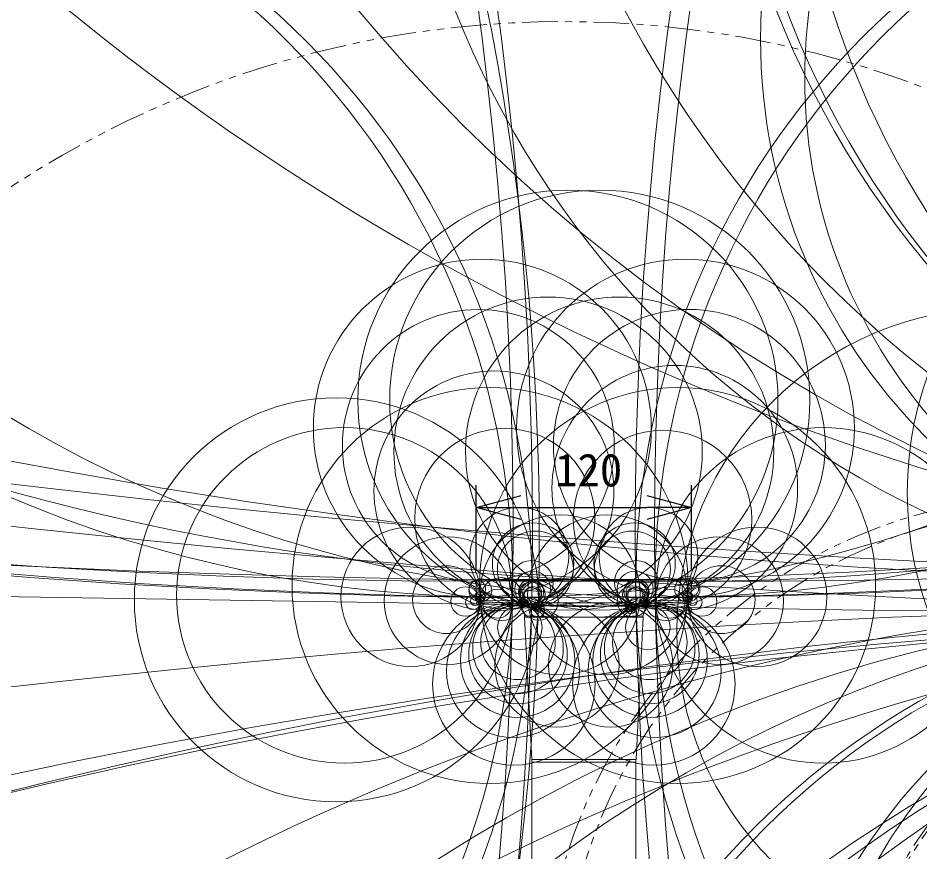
# Model space of a CAD drawing. Units: millimetres, scale not verified. Extents: x -9876 to 10121, y -1333 to 20075.
# Drawn here: x -53.5 to -3.3, y 65 to 111.4 of the extents above; entities that cross this region are included whole.
import ezdxf
from ezdxf.enums import TextEntityAlignment as Align

# ---------------------------------------------------------------- set-up
doc = ezdxf.new("R2010")
doc.units = ezdxf.units.MM
doc.header["$LTSCALE"] = 0.125
doc.linetypes.add('USER1', pattern=[31.75, 15.875, -3.175, 3.175, -3.175, 3.175, -3.175])
doc.layers.add('0-0_0', color=7, linetype='Continuous')
doc.layers.add('0-5_SUNPO', color=7, linetype='Continuous')
doc.layers.add('0-4_GAIKEI', color=1, linetype='Continuous', lineweight=18)
doc.styles.add('ＭＳ ゴシック', font='')
doc.styles.get('ＭＳ ゴシック').set_extended_font_data('MS Gothic')

# ---------------------------------------------------------------- blocks, each defined once
blk = doc.blocks.new('_Open30')
at = {"layer": '0-0_0'}
blk.add_line((0, 0), (-1, 0), dxfattribs=at)
blk.add_lwpolyline([(-1, 0.26795), (0, 0), (-1, -0.26795)], dxfattribs=at)
blk = doc.blocks.new('D3')
at = {"layer": '0-5_SUNPO'}
for p, q in [((165.5199, 448.1599), (165.5199, 452.8883)), ((177.5127, 448.1606), (177.5127, 452.8883)), ((168.0199, 451.6383), (175.0127, 451.6383))]:
    blk.add_line(p, q, dxfattribs=at)
at = {"layer": '0-5_SUNPO', "xscale": 2.5, "yscale": 2.5, "rotation": 180}
blk.add_blockref('_Open30', (165.5199, 451.6383), dxfattribs=at)
at = {"layer": '0-5_SUNPO', "xscale": 2.5, "yscale": 2.5}
blk.add_blockref('_Open30', (177.5127, 451.6383), dxfattribs=at)
at = {"layer": '0-5_SUNPO', "style": 'ＭＳ ゴシック'}
blk.add_text('120', height=1.833, dxfattribs=at).set_placement((169.9118, 452.2633), align=Align.BOTTOM_LEFT)

msp = doc.modelspace()

# ---------------------------------------------------------------- linework, layer by layer
at = {"layer": '0-4_GAIKEI', "color": 7}
for p, q in [((-27.9777, 80.0297), (-27.9473, 79.1597)), ((-27.9305, 80.1181), (-16.0322, 80.1181)), ((-27.6813, 80.1331), (-16.2813, 80.1331)), ((-27.6813, 80.1181), (-27.6813, 80.1331)), ((-25.3924, 80.1331), (-25.3938, 80.1331)), ((-25.0652, 80.1331), (-25.0665, 80.1331)), ((-23.0388, 80.1331), (-23.0399, 80.1331)), ((-20.9227, 80.1331), (-20.9238, 80.1331)), ((-19.4818, 80.1331), (-19.4829, 80.1331)), ((-18.8961, 80.1331), (-18.8975, 80.1331)), ((-18.5688, 80.1331), (-18.5702, 80.1331)), ((-16.2813, 80.1331), (-16.2813, 80.1181)), ((-15.9849, 80.0297), (-16.0153, 79.1597)), ((-16.0094, 79.3297), (-16.0093, 79.3309)), ((-27.9473, 79.1596), (-27.9415, 78.9925)), ((-16.0153, 79.1597), (-16.0212, 78.9925)), ((-25.2813, 78.0381), (-25.2813, 78.1088)), ((-24.8851, 70.108), (-25.2811, 78.0282)), ((-19.0776, 70.108), (-18.6816, 78.0282)), ((-18.6813, 78.0381), (-18.6813, 78.1088)), ((-24.8813, 69.9582), (-24.8813, 54.8831)), ((-19.0813, 69.9582), (-19.0813, 54.8831))]:
    msp.add_line(p, q, dxfattribs=at)
at = {"layer": '0-4_GAIKEI'}
for p, q in [((-27.6215, 80.1331), (-27.6215, 80.1181)), ((-25.9789, 80.1181), (-25.9789, 80.0297)), ((-25.9789, 80.0297), (-25.9475, 79.1283)), ((-17.9837, 80.0297), (-25.9789, 80.0297)), ((-25.9217, 80.1331), (-25.9217, 80.1181)), ((-18.0409, 80.1331), (-18.0409, 80.1181)), ((-17.9837, 80.0297), (-18.0152, 79.1283)), ((-17.9837, 80.1181), (-17.9837, 80.0297)), ((-16.3412, 80.1331), (-16.3412, 80.1181)), ((-27.7509, 78.9667), (-25.9509, 78.9353)), ((-25.9798, 78.8245), (-25.9778, 78.9358)), ((-24.8778, 78.9166), (-25.9509, 78.9353)), ((-24.8743, 79.1096), (-25.9475, 79.1283)), ((-19.4476, 78.6652), (-19.4527, 78.8582)), ((-19.0883, 79.1096), (-18.0152, 79.1283)), ((-19.0848, 78.9166), (-18.0117, 78.9353)), ((-16.2117, 78.9667), (-18.0117, 78.9353)), ((-17.9829, 78.8245), (-17.9848, 78.9358)), ((-24.5158, 78.6653), (-24.5157, 78.6653)), ((-19.4468, 78.6653), (-19.447, 78.6653)), ((-25.2813, 78.0381), (-22.8303, 78.0381)), ((-25.2811, 78.0282), (-22.8302, 78.0282)), ((-22.8303, 78.0282), (-21.9813, 78.0285)), ((-21.1332, 78.0282), (-21.9813, 78.0285)), ((-21.1332, 78.0282), (-18.6816, 78.0282)), ((-21.1331, 78.0381), (-18.6813, 78.0381)), ((-19.0776, 70.108), (-24.8851, 70.108)), ((-19.0813, 69.9582), (-24.8813, 69.9582))]:
    msp.add_line(p, q, dxfattribs=at)
for centre, radius in [((122.773, 10076.0954), 9998.4889), ((40.2027, 932.7001), 854.7209), ((-16.4864, 862.3498), 782.3215), ((38.6577, 862.3498), 782.3215), ((-22.6715, 470.8686), 391.768), ((-21.291, 470.8755), 391.7749), ((-27.0977, 466.2872), 386.2592), ((18.0464, 466.2872), 386.2592), ((-16.4628, 221.4892), 141.461), ((38.6813, 221.4892), 141.461), ((-240.9301, 82.8715), 215.0153), ((-239.8571, 82.8528), 215.0153), ((193.2439, 82.8061), 212.3644), ((194.317, 82.8249), 212.3644), ((37.586, 171.7558), 93.7789), ((-172.4246, 82.5978), 147.9619), ((-26.3562, 149.9942), 70.8536), ((-17.6064, 149.9959), 70.8553), ((36.3294, 141.4777), 63.3853), ((19.1949, 130.8534), 51.9369), ((37.1312, 130.9609), 52.0443), ((37.1442, 129.9255), 51.1346), ((37.1279, 126.1161), 47.4509), ((19.159, 110.2343), 31.3089), ((19.4344, 108.0385), 29.1207), ((24.1882, 79.7669), 43.2814), ((25.2613, 79.7856), 43.2814), ((-68.8427, 79.7786), 42.9001), ((-67.7697, 79.7599), 42.9001), ((15.2662, 84.9615), 19.2479), ((-22.8688, 90.1106), 11.6914), ((-21.0939, 90.1112), 11.6921), ((-27.6339, 88.5566), 9.4027), ((-16.3287, 88.5566), 9.4027), ((-23.9744, 87.2683), 8.5799), ((-19.9883, 87.2685), 8.5801), ((-27.8551, 87.5925), 7.5638), ((-16.1076, 87.5942), 7.5656), ((1.2292, 77.2308), 18.0386), ((-16.9189, 85.2071), 6.8358), ((-26.9853, 85.0591), 6.6767), ((-27.2007, 79.7924), 11.0204), ((-16.762, 79.7924), 11.0203), ((-35.7543, 79.0011), 11.2443), ((-35.3075, 79.2472), 9.3373), ((-26.379, 83.5149), 5.0178), ((-17.6017, 83.4682), 4.9677), ((-8.6549, 79.2472), 9.3376), ((-25.5777, 81.3948), 2.7513), ((-18.3871, 81.3886), 2.7447), ((-23.3061, 79.2755), 4.4558), ((-20.6565, 79.2755), 4.4558), ((-31.6174, 79.1679), 3.8831), ((-24.8044, 81.0092), 2.266), ((-19.1583, 81.0092), 2.266), ((-12.3453, 79.1679), 3.8831), ((-29.535, 78.9506), 3.5572), ((-24.6805, 80.7067), 2.1146), ((-19.2821, 80.7067), 2.1146), ((-14.4276, 78.9506), 3.5572), ((-29.628, 79.0052), 1.8871), ((-24.9054, 79.9644), 1.2163), ((-19.0573, 79.9644), 1.2163), ((-14.3346, 79.0052), 1.8871), ((-24.8331, 79.601), 0.9985), ((-19.1295, 79.601), 0.9985), ((-27.7419, 79.5183), 0.6352), ((-27.9083, 79.6159), 0.4578), ((-26.5562, 79.0358), 1.1969), ((-24.917, 79.4468), 0.6986), ((-24.9567, 79.3625), 0.627), ((-24.4879, 78.9501), 1.0837), ((-24.8312, 79.2975), 0.695), ((-19.1315, 79.2975), 0.695), ((-19.0457, 79.4468), 0.6986), ((-19.0059, 79.3625), 0.627), ((-17.4065, 79.0358), 1.1969), ((-16.2236, 79.5861), 0.703), ((-16.0544, 79.6159), 0.4578), ((-28.5676, 78.9048), 0.8219), ((-27.7545, 79.1753), 0.292), ((-27.7586, 79.1627), 0.2789), ((-27.7784, 79.1031), 0.2161), ((-26.7892, 78.7833), 0.8063), ((-24.888, 79.2112), 0.4612), ((-24.819, 79.2541), 0.4801), ((-19.2574, 78.918), 0.8641), ((-19.1514, 79.2299), 0.4547), ((-19.0747, 79.2112), 0.4612), ((-17.1734, 78.7833), 0.8064), ((-16.2068, 79.1696), 0.2862), ((-16.196, 79.1329), 0.2481), ((-15.3951, 78.9048), 0.8219), ((19.6345, -57.563), 136.7235), ((36.6506, -65.6096), 144.7701), ((19.1732, -12.3844), 91.3511), ((19.7047, 6.6262), 72.3237), ((37.207, -0.1805), 79.1472), ((37.359, 3.595), 75.5619), ((37.7047, 6.6262), 72.3237), ((-25.8775, 74.3072), 4.5202), ((-25.671, 75.6327), 3.1815), ((-28.155, 78.8604), 0.4069), ((-28.0185, 78.9499), 0.2679), ((-25.6462, 76.2935), 2.5205), ((-27.8124, 79.0435), 0.1475), ((-27.8489, 78.8208), 0.0983), ((-27.8443, 79.0097), 0.101), ((-27.7552, 79.0139), 0.1875), ((-27.8777, 78.9915), 0.063), ((-27.7655, 78.804), 0.0132), ((-27.7569, 78.8027), 0.00469), ((-27.7451, 78.9658), 0.00592), ((-23.4778, 75.3734), 3.456), ((-26.1088, 78.7295), 0.1238), ((-25.4961, 78.7759), 0.0816), ((-25.2538, 78.8384), 0.3097), ((-25.3335, 78.8163), 0.227), ((-25.4064, 78.7903), 0.1496), ((-25.4545, 78.7661), 0.0958), ((18.4854, 35.3627), 43.7906), ((-24.5572, 78.4199), 0.3942), ((-24.697, 78.8386), 0.0477), ((-24.6942, 78.8145), 0.0235), ((18.7002, 35.6858), 43.2786), ((-20.4848, 75.3735), 3.4559), ((-18.0851, 74.3072), 4.5202), ((-18.2916, 75.6327), 3.1815), ((-18.3164, 76.2935), 2.5205), ((-19.3724, 78.5192), 0.2897), ((-19.2668, 78.8294), 0.0385), ((-19.2664, 78.8201), 0.0294), ((-19.2686, 78.8121), 0.0211), ((-18.7353, 78.844), 0.3368), ((-18.653, 78.8236), 0.2519), ((-18.5889, 78.8028), 0.1846), ((-18.5423, 78.7837), 0.1342), ((-18.484, 78.8279), 0.136), ((-18.4942, 78.7579), 0.0796), ((-18.4824, 78.7485), 0.0645), ((-17.8538, 78.7295), 0.1238), ((-16.1851, 79.0094), 0.1648), ((-16.1632, 79.0626), 0.1706), ((-16.1328, 79.023), 0.1206), ((-16.2176, 78.9658), 0.00592), ((-15.8077, 78.8604), 0.4069), ((-15.9442, 78.9499), 0.2679), ((-16.1138, 78.8208), 0.0983), ((-16.2058, 78.8027), 0.00469), ((-16.1972, 78.804), 0.0132), ((-16.1137, 79.0065), 0.0953), ((-16.0844, 78.9917), 0.0625), ((19.1549, 48.5333), 30.413), ((19.1796, 50.4208), 28.5255), ((27.0102, -627.0805), 705.8096), ((30.8552, -270.6759), 349.3842), ((-25.9253, 75.0272), 3.6986), ((-25.6465, 75.9543), 2.7445), ((-27.7552, 78.8017), 0.00273), ((-25.649, 76.6286), 2.0735), ((-25.5417, 77.4583), 1.2369), ((-25.9936, 78.7156), 0.00773), ((-25.9864, 78.7136), 0.00025), ((-25.5037, 78.7389), 0.0438), ((-25.4906, 78.7411), 0.0519), ((-25.5053, 78.7239), 0.0293), ((-25.5096, 78.7167), 0.0209), ((-24.6395, 78.6058), 0.1936), ((-24.5064, 78.4955), 0.17), ((-24.5106, 78.5456), 0.1199), ((-18.0373, 75.0272), 3.6986), ((-18.3161, 75.9543), 2.7445), ((-18.3137, 76.6286), 2.0735), ((-18.421, 77.4583), 1.2369), ((-19.4562, 78.4955), 0.17), ((-19.452, 78.5456), 0.1199), ((-19.3232, 78.6058), 0.1936), ((-18.4595, 78.736), 0.0409), ((-18.4622, 78.7301), 0.0372), ((-18.4531, 78.7197), 0.0234), ((-17.9691, 78.7156), 0.00773), ((-17.9763, 78.7136), 0.00025), ((-16.2074, 78.8017), 0.00273), ((30.0553, -320.4412), 398.5536), ((30.6801, -287.6895), 365.7985)]:
    msp.add_circle(centre, radius, dxfattribs=at)
at = {"layer": '0-4_GAIKEI', "linetype": 'USER1'}
for centre, radius in [((-40.8512, 54.6387), 73.962), ((-23.0823, 55.1141), 56.0716), ((4.4115, 56.1418), 28.6743), ((4.9079, 56.1169), 28.0634), ((13.4026, 54.2744), 20.2846), ((13.4264, 54.2852), 20.1384)]:
    msp.add_circle(centre, radius, dxfattribs=at)
at = {"layer": '0-4_GAIKEI', "color": 7}
for centre, radius, start, end in [((-27.8778, 80.0331), 0.1, 121.78833, 182), ((-27.5756, 80.1203), 0.1048, 172.98021, 181.20022), ((-22.4813, 80.0331), 0.1, 89.07208, 90), ((-21.4813, 80.0331), 0.1, 90, 90.92792), ((-16.0849, 80.0331), 0.1, 358, 58.21167), ((-27.7416, 78.9995), 0.2, 182, 266.69114), ((-16.221, 78.9995), 0.2, 273.30886, 357.99999), ((-21.9813, 178.6331), 100, 266.69114, 267.77785), ((-25.8813, 78.1088), 0.6, 359.99998, 87.77823), ((-18.0813, 78.1088), 0.6, 92.22177, 180.00003), ((-21.9813, 178.6331), 100, 272.22603, 273.30886), ((-25.0813, 78.0381), 0.2, 179.99978, 182.86219), ((-18.8813, 78.0381), 0.2, 357.1376, 0), ((-27.8813, 69.9582), 3, 0, 2.8624), ((-16.0813, 69.9582), 3, 177.1376, 180)]:
    msp.add_arc(centre, radius, start, end, dxfattribs=at)
at = {"layer": '0-4_GAIKEI'}
for centre, radius, start, end in [((-16.387, 80.1203), 0.1048, 358.79978, 7.01979), ((-27.7475, 79.1667), 0.2, 182, 269), ((-20.2157, 279.1428), 200.4012, 267.84691, 268.11041), ((-20.2477, 278.1039), 199.3618, 268.10975, 268.35239), ((-21.2845, 233.5101), 154.7568, 268.26138, 268.41581), ((-24.8813, 78.7166), 0.2, 21.80479, 89), ((-24.8813, 78.7096), 0.4, 21.80479, 89), ((-21.9813, 178.6262), 99.8, 268.54815, 271.45185), ((-19.0813, 78.7096), 0.4, 91, 158.19521), ((-19.0813, 78.7166), 0.2, 91, 158.19521), ((-22.6782, 233.5101), 154.7568, 271.58419, 271.73862), ((-23.7227, 278.3568), 199.6149, 271.64772, 271.89006), ((-23.7469, 279.1428), 200.4012, 271.88959, 272.15309), ((-16.2152, 79.1667), 0.2, 271, 358), ((-21.9813, 178.6331), 100, 267.77785, 267.97817), ((-24.5107, 78.8651), 0.1999, 201.78243, 268.5386), ((-24.5099, 78.8652), 0.2, 201.80479, 268.54815), ((-21.9813, 178.6331), 100, 268.54815, 271.45185), ((-19.4527, 78.8652), 0.2, 271.45185, 338.19521), ((-19.4519, 78.8651), 0.1999, 271.46145, 338.21753), ((-21.9813, 178.6331), 100, 272.02183, 272.22603), ((-21.9808, 150.0904), 72.0572, 267.37467, 269.32443), ((-22.1084, 346.2334), 268.1963, 269.84576, 270.02714), ((-21.8529, 345.2132), 267.176, 269.97246, 270.15436), ((-21.9818, 150.0889), 72.0557, 270.67489, 272.62535)]:
    msp.add_arc(centre, radius, start, end, dxfattribs=at)

# ---------------------------------------------------------------- block references
at = {"layer": '0-5_SUNPO'}
msp.add_blockref('D3', (-193.4976, -367.5051), dxfattribs=at)

doc.saveas('drawing.dxf')
